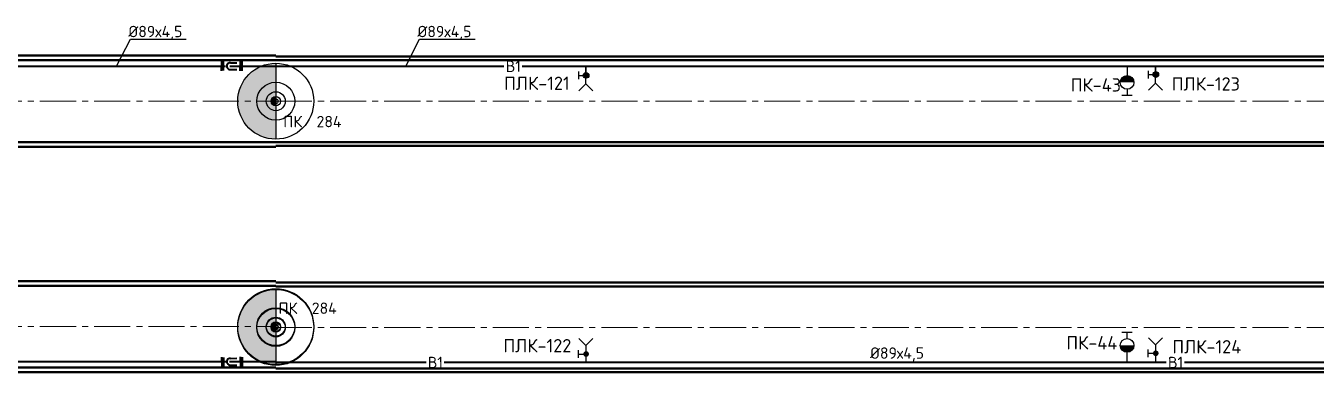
# Paper-space layout 'л2-л8' of a CAD drawing. Header units: millimetres. Extents: x 10032 to 18918, y -3051 to 627.
# Drawn here: x 13475.9 to 13815.7, y 150.7 to 241.9 of the extents above; entities that cross this region are included whole.
import ezdxf

# ---------------------------------------------------------------- set-up
doc = ezdxf.new("R2010")
doc.units = ezdxf.units.MM
doc.header["$LTSCALE"] = 0.5
doc.linetypes.add('CENTER2', pattern=[28.575, 19.05, -3.175, 3.175, -3.175])
for name, color, linetype in [('1_NADPIS', 7, 'Continuous'), ('ВК_надписи', 7, 'Continuous'), ('ВК_сети', 4, 'Continuous'), ('ГТ_ПК', 2, 'Continuous'), ('ГТ_ПК @ 0.25', 2, 'Continuous'), ('ГТ_ПК @ 0.5', 2, 'Continuous'), ('ГТ_ПК @ 1', 2, 'Continuous'), ('ГТ_ПК @ 2', 2, 'Continuous'), ('ГТ_ПК @ 4', 2, 'Continuous')]:
    doc.layers.add(name, color=color, linetype=linetype)
for name, color, linetype, lineweight in [('1_PK500', 5, 'Continuous', 35), ('А_Конструкции', 4, 'Continuous', 50), ('АР_Оси', 242, 'CENTER2', 18)]:
    doc.layers.add(name, color=color, linetype=linetype, lineweight=lineweight)
doc.styles.add('Стандарт ММП', font='isocpeur.ttf')

# ---------------------------------------------------------------- blocks, each defined once
blk = doc.blocks.new('ПК')
at = {"layer": 'ГТ_ПК'}
blk.add_hatch(color=0, dxfattribs=at).paths.add_polyline_path([(0, -2.5, 0.414214), (2.5, 0, 0.414214), (0, 2.5)])
at = {"layer": 'ГТ_ПК', "color": 0}
blk.add_line((0, -2.5), (0, 2.5), dxfattribs=at)
blk.add_circle((0, 0), 2.5, dxfattribs=at)
blk = doc.blocks.new('*U660')
at = {"layer": 'ГТ_ПК @ 0.25', "extrusion": (9.32183e-09, 7.72587e-22, 1), "xscale": 0.2500000000000061, "yscale": 0.2500000000000053, "zscale": 0.2500000000000053, "rotation": 180}
blk.add_blockref('ПК', (13541.76, 222.06, 0), dxfattribs=at)
at = {"layer": 'ГТ_ПК @ 0.5', "extrusion": (9.32183e-09, 7.72587e-22, 1), "xscale": 0.5000000000000188, "yscale": 0.5000000000000173, "zscale": 0.5000000000000173, "rotation": 180}
blk.add_blockref('ПК', (13541.76, 222.06, 0), dxfattribs=at)
at = {"layer": 'ГТ_ПК @ 1', "extrusion": (9.32183e-09, 7.72587e-22, 1), "rotation": 179.9999999999641}
blk.add_blockref('ПК', (13541.76, 222.06, 0), dxfattribs=at)
at = {"layer": 'ГТ_ПК @ 2', "extrusion": (9.32183e-09, 7.72587e-22, 1), "xscale": 2.000000000000075, "yscale": 2.000000000000069, "zscale": 2.000000000000069, "rotation": 180}
blk.add_blockref('ПК', (13541.76, 222.06, 0), dxfattribs=at)
at = {"layer": 'ГТ_ПК @ 4', "extrusion": (9.32183e-09, 7.72587e-22, 1), "xscale": 4.000000000000097, "yscale": 4.000000000000085, "zscale": 4.000000000000085, "rotation": 180}
blk.add_blockref('ПК', (13541.76, 222.06, 0), dxfattribs=at)
blk = doc.blocks.new('*U662')
at = {"layer": 'ГТ_ПК @ 0.25', "extrusion": (9.32183e-09, 7.72587e-22, 1), "xscale": 0.2500000000000061, "yscale": 0.2500000000000053, "zscale": 0.2500000000000053, "rotation": 180}
blk.add_blockref('ПК', (13541.76, 162.66, 0), dxfattribs=at)
at = {"layer": 'ГТ_ПК @ 0.5', "extrusion": (9.32183e-09, 7.72587e-22, 1), "xscale": 0.5000000000000188, "yscale": 0.5000000000000173, "zscale": 0.5000000000000173, "rotation": 180}
blk.add_blockref('ПК', (13541.76, 162.66, 0), dxfattribs=at)
at = {"layer": 'ГТ_ПК @ 1', "extrusion": (9.32183e-09, 7.72587e-22, 1), "rotation": 179.9999999999641}
blk.add_blockref('ПК', (13541.76, 162.66, 0), dxfattribs=at)
at = {"layer": 'ГТ_ПК @ 2', "extrusion": (9.32183e-09, 7.72587e-22, 1), "xscale": 2.000000000000075, "yscale": 2.000000000000069, "zscale": 2.000000000000069, "rotation": 180}
blk.add_blockref('ПК', (13541.76, 162.66, 0), dxfattribs=at)
at = {"layer": 'ГТ_ПК @ 4', "extrusion": (9.32183e-09, 7.72587e-22, 1), "xscale": 4.000000000000097, "yscale": 4.000000000000085, "zscale": 4.000000000000085, "rotation": 180}
blk.add_blockref('ПК', (13541.76, 162.66, 0), dxfattribs=at)
blk = doc.blocks.new('*U663')
at = {"layer": 'ГТ_ПК @ 0.25', "extrusion": (9.32183e-09, 7.72587e-22, 1), "xscale": 0.2500000000000061, "yscale": 0.2500000000000053, "zscale": 0.2500000000000053, "rotation": 180}
blk.add_blockref('ПК', (13541.76, 222.06, 0), dxfattribs=at)
at = {"layer": 'ГТ_ПК @ 0.5', "extrusion": (9.32183e-09, 7.72587e-22, 1), "xscale": 0.5000000000000188, "yscale": 0.5000000000000173, "zscale": 0.5000000000000173, "rotation": 180}
blk.add_blockref('ПК', (13541.76, 222.06, 0), dxfattribs=at)
at = {"layer": 'ГТ_ПК @ 1', "extrusion": (9.32183e-09, 7.72587e-22, 1), "rotation": 179.9999999999641}
blk.add_blockref('ПК', (13541.76, 222.06, 0), dxfattribs=at)
at = {"layer": 'ГТ_ПК @ 2', "extrusion": (9.32183e-09, 7.72587e-22, 1), "xscale": 2.000000000000075, "yscale": 2.000000000000069, "zscale": 2.000000000000069, "rotation": 180}
blk.add_blockref('ПК', (13541.76, 222.06, 0), dxfattribs=at)
at = {"layer": 'ГТ_ПК @ 4', "extrusion": (9.32183e-09, 7.72587e-22, 1), "xscale": 4.000000000000097, "yscale": 4.000000000000085, "zscale": 4.000000000000085, "rotation": 180}
blk.add_blockref('ПК', (13541.76, 222.06, 0), dxfattribs=at)
blk = doc.blocks.new('*U666')
at = {"layer": 'ГТ_ПК @ 0.25', "extrusion": (9.32183e-09, 7.72587e-22, 1), "xscale": 0.2500000000000061, "yscale": 0.2500000000000053, "zscale": 0.2500000000000053, "rotation": 180}
blk.add_blockref('ПК', (13541.76, 162.46, 0), dxfattribs=at)
at = {"layer": 'ГТ_ПК @ 0.5', "extrusion": (9.32183e-09, 7.72587e-22, 1), "xscale": 0.5000000000000188, "yscale": 0.5000000000000173, "zscale": 0.5000000000000173, "rotation": 180}
blk.add_blockref('ПК', (13541.76, 162.46, 0), dxfattribs=at)
at = {"layer": 'ГТ_ПК @ 1', "extrusion": (9.32183e-09, 7.72587e-22, 1), "rotation": 179.9999999999641}
blk.add_blockref('ПК', (13541.76, 162.46, 0), dxfattribs=at)
at = {"layer": 'ГТ_ПК @ 2', "extrusion": (9.32183e-09, 7.72587e-22, 1), "xscale": 2.000000000000075, "yscale": 2.000000000000069, "zscale": 2.000000000000069, "rotation": 180}
blk.add_blockref('ПК', (13541.76, 162.46, 0), dxfattribs=at)
at = {"layer": 'ГТ_ПК @ 4', "extrusion": (9.32183e-09, 7.72587e-22, 1), "xscale": 4.000000000000097, "yscale": 4.000000000000085, "zscale": 4.000000000000085, "rotation": 180}
blk.add_blockref('ПК', (13541.76, 162.46, 0), dxfattribs=at)

psp = doc.layouts.new('л2-л8')

# ---------------------------------------------------------------- hatches: boundary and pattern name
at = {"layer": 'ВК_сети', "ltscale": 0.5}
h = psp.add_hatch(color=5, dxfattribs=at)
h.paths.add_polyline_path([(13624.2208, 228.8701, 0.41421356), (13623.4708, 229.6201), (13623.4708, 228.8701)])
h.paths.add_polyline_path([(13624.2208, 228.8701), (13623.4708, 228.8701), (13623.4708, 228.1201, 0.41421356)])
h.paths.add_polyline_path([(13623.4708, 228.8701), (13623.4708, 229.6201, 0.58408052), (13622.829, 228.4821)])
h.paths.add_polyline_path([(13623.4708, 228.1201), (13623.4708, 228.8701), (13622.829, 228.4821, 0.26256208)])
h = psp.add_hatch(color=1, dxfattribs=at)
h.paths.add_polyline_path([(13764.1084, 227.0124), (13767.7084, 227.0124, 0.09159777), (13767.5896, 227.6556), (13764.2273, 227.6556, 0.09159777)])
h.paths.add_polyline_path([(13764.2273, 227.6556), (13767.5896, 227.6556, 0.68812614)])
h = psp.add_hatch(color=1, dxfattribs=at)
h.paths.add_polyline_path([(13764.1084, 227.0124), (13767.7084, 227.0124, 0.09159777), (13767.5896, 227.6556), (13764.2273, 227.6556, 0.09159777)])
h.paths.add_polyline_path([(13764.2273, 227.6556), (13767.5896, 227.6556, 0.68812614)])
h = psp.add_hatch(color=5, dxfattribs=at)
h.paths.add_polyline_path([(13774.2201, 229.0713, 0.41421356), (13773.4701, 229.8213), (13773.4701, 229.0713)])
h.paths.add_polyline_path([(13774.2201, 229.0713), (13773.4701, 229.0713), (13773.4701, 228.3213, 0.41421356)])
h.paths.add_polyline_path([(13773.4701, 229.0713), (13773.4701, 229.8213, 0.58408052), (13772.8282, 228.6833)])
h.paths.add_polyline_path([(13773.4701, 228.3213), (13773.4701, 229.0713), (13772.8282, 228.6833, 0.26256208)])
h = psp.add_hatch(color=1, dxfattribs=at)
h.paths.add_polyline_path([(13764.1084, 157.7071), (13767.7084, 157.7071, -0.09159777), (13767.5896, 157.0639), (13764.2273, 157.0639, -0.09159777)])
h.paths.add_polyline_path([(13764.2273, 157.0639), (13767.5896, 157.0639, -0.68812614)])
h = psp.add_hatch(color=1, dxfattribs=at)
h.paths.add_polyline_path([(13764.1084, 157.7071), (13767.7084, 157.7071, -0.09159777), (13767.5896, 157.0639), (13764.2273, 157.0639, -0.09159777)])
h.paths.add_polyline_path([(13764.2273, 157.0639), (13767.5896, 157.0639, -0.68812614)])
h = psp.add_hatch(color=5, dxfattribs=at)
h.paths.add_polyline_path([(13774.2201, 155.6481, -0.41421356), (13773.4701, 154.8981), (13773.4701, 155.6481)])
h.paths.add_polyline_path([(13774.2201, 155.6481), (13773.4701, 155.6481), (13773.4701, 156.3981, -0.41421356)])
h.paths.add_polyline_path([(13773.4701, 155.6481), (13773.4701, 154.8981, -0.58408052), (13772.8282, 156.0361)])
h.paths.add_polyline_path([(13773.4701, 156.3981), (13773.4701, 155.6481), (13772.8282, 156.0361, -0.26256208)])
h = psp.add_hatch(color=5, dxfattribs=at)
h.paths.add_polyline_path([(13624.2208, 155.4468, -0.41421356), (13623.4708, 154.6968), (13623.4708, 155.4468)])
h.paths.add_polyline_path([(13624.2208, 155.4468), (13623.4708, 155.4468), (13623.4708, 156.1968, -0.41421356)])
h.paths.add_polyline_path([(13623.4708, 155.4468), (13623.4708, 154.6968, -0.58408052), (13622.829, 155.8348)])
h.paths.add_polyline_path([(13623.4708, 156.1968), (13623.4708, 155.4468), (13622.829, 155.8348, -0.26256208)])

# ---------------------------------------------------------------- linework, layer by layer
at = {"layer": 'А_Конструкции'}
for p, q in [((13541.7584, 234.0597), (12752.5449, 234.0597)), ((13541.7584, 232.8597), (12752.5449, 232.8597)), ((13541.7584, 233.8597), (14870.8341, 233.8597)), ((13541.7584, 232.8597), (14870.8341, 232.8597)), ((13541.7584, 211.2597), (12752.5449, 211.2597)), ((13541.7584, 211.2597), (14870.8341, 211.2597)), ((13541.7584, 210.0597), (12752.5449, 210.0597)), ((13541.7584, 210.2597), (14870.8341, 210.2597)), ((13541.7584, 174.6597), (12752.5449, 174.6597)), ((13541.7584, 173.4597), (12752.5449, 173.4597)), ((13541.7584, 174.2597), (14870.8341, 174.2597)), ((13541.7584, 173.2597), (14870.8341, 173.2597)), ((13541.7584, 151.8597), (12752.5449, 151.8597)), ((13541.7584, 150.6597), (12752.5449, 150.6597)), ((13541.7584, 151.6597), (14870.8341, 151.6597)), ((13541.7584, 150.6597), (14870.8341, 150.6597))]:
    psp.add_line(p, q, dxfattribs=at)
at = {"layer": 'АР_Оси', "color": 7}
for p, q in [((12750.9884, 222.0597), (13541.7584, 222.0597)), ((13541.7584, 222.0597), (14869.2776, 222.0597)), ((12750.9884, 162.6597), (13541.7584, 162.6597)), ((13541.7584, 162.4597), (14869.2776, 162.4597))]:
    psp.add_line(p, q, dxfattribs=at)
at = {"layer": 'ВК_надписи'}
for p, q in [((13499.8529, 231.2512, 0), (13503.5127, 238.4489, 0)), ((13503.5127, 238.4489, 0), (13518.1521, 238.4489, 0)), ((13575.9671, 231.2513, 0), (13579.6269, 238.449, 0)), ((13579.6269, 238.449, 0), (13594.2663, 238.449, 0))]:
    psp.add_line(p, q, dxfattribs=at)
at = {"layer": 'ВК_сети', "color": 5, "lineweight": 40, "ltscale": 0.5}
for p, q in [((13527.5036, 230.0938, 0), (13527.534, 232.5763)), ((13527.9999, 230.1538, 0), (13528.0304, 232.6363)), ((13529.8451, 232.2041), (13531.5159, 232.1836)), ((13532.4031, 230.0337, 0), (13532.4336, 232.5162)), ((13532.8995, 230.0938, 0), (13532.9299, 232.5763)), ((13529.8231, 230.4092, 0), (13531.4939, 230.3887, 0)), ((13527.5036, 154.6256, 0), (13527.534, 152.1431)), ((13527.9999, 154.5655, 0), (13528.0304, 152.083)), ((13529.8231, 154.3101, 0), (13531.4939, 154.3306, 0)), ((13532.4031, 154.6856, 0), (13532.4336, 152.2031)), ((13532.8995, 154.6256, 0), (13532.9299, 152.1431)), ((13529.8451, 152.5153), (13531.5159, 152.5357))]:
    psp.add_line(p, q, dxfattribs=at)
at = {"layer": 'ВК_сети', "color": 1, "lineweight": 30, "ltscale": 0.5, "extrusion": (-3.27269e-07, 1.1423e-06, 1)}
for p, q in [((13623.4092, 231.05, 0), (13623.4092, 228.0951, 0)), ((13773.4084, 231.2512, 0), (13773.4084, 228.2963, 0))]:
    psp.add_line(p, q, dxfattribs=at)
at = {"layer": 'ВК_сети', "color": 5, "ltscale": 0.5}
for p, q in [((13623.4092, 226.6113, 0), (13623.4092, 231.05, 0)), ((13773.4084, 226.8125, 0), (13773.4084, 231.2512, 0)), ((13621.4412, 229.9017, 0), (13621.4412, 227.8399, 0)), ((13621.4412, 228.8708, 0), (13623.4708, 228.8708, 0)), ((13771.4405, 230.1029, 0), (13771.4405, 228.0411, 0)), ((13771.4405, 229.072, 0), (13773.4701, 229.072, 0)), ((13623.4092, 226.6113, 0), (13621.585, 224.7871, 0)), ((13623.4092, 226.6113, 0), (13625.2334, 224.7871, 0)), ((13773.4084, 226.8125, 0), (13771.5842, 224.9883, 0)), ((13773.4084, 226.8125, 0), (13775.2326, 224.9883, 0)), ((13773.4084, 157.9068, 0), (13771.5842, 159.731, 0)), ((13773.4084, 157.9068, 0), (13775.2326, 159.731, 0)), ((13621.4412, 154.4152, 0), (13621.4412, 156.477, 0)), ((13623.4092, 157.7056, 0), (13621.585, 159.5298, 0)), ((13623.4092, 157.7056, 0), (13625.2334, 159.5298, 0)), ((13623.4092, 157.7056, 0), (13623.4092, 153.2669, 0)), ((13771.4405, 154.6164, 0), (13771.4405, 156.6782, 0)), ((13773.4084, 157.9068, 0), (13773.4084, 153.4681, 0)), ((13621.4412, 155.4461, 0), (13623.4708, 155.4461, 0)), ((13771.4405, 155.6473, 0), (13773.4701, 155.6473, 0))]:
    psp.add_line(p, q, dxfattribs=at)
at = {"layer": 'ВК_сети', "color": 1, "ltscale": 0.5}
for p, q in [((13765.9084, 231.2513, 0), (13765.9084, 228.8124, 0)), ((13765.9084, 231.2513, 0), (13765.9084, 228.8124, 0)), ((13765.9084, 225.2124, 0), (13765.9084, 223.5595, 0)), ((13765.9084, 225.2124, 0), (13765.9084, 223.5595, 0)), ((13767.2503, 223.5595, 0), (13764.5665, 223.5595, 0)), ((13767.2503, 161.16, 0), (13764.5665, 161.16, 0)), ((13767.2503, 161.16, 0), (13764.5665, 161.16, 0)), ((13765.9084, 159.5071, 0), (13765.9084, 161.16, 0)), ((13765.9084, 159.5071, 0), (13765.9084, 161.16, 0)), ((13765.9084, 153.4682, 0), (13765.9084, 155.9071, 0)), ((13765.9084, 153.4682, 0), (13765.9084, 155.9071, 0))]:
    psp.add_line(p, q, dxfattribs=at)
at = {"layer": 'ВК_сети', "color": 1, "lineweight": 30, "ltscale": 0.5}
for p, q in [((13765.9084, 228.2899, -0.0001), (13765.3911, 228.286, -0.0001)), ((13765.9084, 228.2899, -0.0001), (13765.3911, 228.286, -0.0001)), ((13765.9055, 228.6919, -0.0001), (13765.9084, 228.2899, -0.0001)), ((13765.9055, 228.6919, -0.0001), (13765.9084, 228.2899, -0.0001)), ((13765.9084, 228.2899, -0.0001), (13766.4258, 228.2937, -0.0001)), ((13765.9084, 228.2899, -0.0001), (13766.4258, 228.2937, -0.0001)), ((13765.9084, 156.4296, -0.0001), (13765.3911, 156.4334, -0.0001)), ((13765.9084, 156.4296, -0.0001), (13765.3911, 156.4334, -0.0001)), ((13765.9055, 156.0276, -0.0001), (13765.9084, 156.4296, -0.0001)), ((13765.9055, 156.0276, -0.0001), (13765.9084, 156.4296, -0.0001)), ((13765.9084, 156.4296, -0.0001), (13766.4258, 156.4258, -0.0001)), ((13765.9084, 156.4296, -0.0001), (13766.4258, 156.4258, -0.0001))]:
    psp.add_line(p, q, dxfattribs=at)
at = {"layer": 'ВК_сети', "color": 2, "lineweight": 40, "ltscale": 0.5, "elevation": 0}
for points in [[(13443.976, 231.2512), (13528.5047, 231.2512)], [(13529.6702, 231.2512), (13541.7584, 231.2512)], [(13541.7584, 231.2513), (13601.8472, 231.2513)], [(13606.6474, 231.2513), (13731.4166, 231.2513)], [(13731.4166, 231.2513), (14089.1488, 231.2513)], [(13439.196, 153.4681), (13528.6147, 153.4681)], [(13529.6125, 153.4681), (13541.7584, 153.4681)], [(13541.7584, 153.2681), (13581.3249, 153.2681)], [(13586.1251, 153.2681), (13776.2255, 153.2681)], [(13781.0257, 153.2681), (13881.1414, 153.2681)]]:
    psp.add_lwpolyline(points, dxfattribs=at)
at = {"layer": 'ВК_сети', "color": 5, "ltscale": 0.5}
for centre in [(13623.4708, 228.8701, 0), (13773.4701, 229.0713, 0)]:
    psp.add_circle(centre, 0.75, dxfattribs=at)
at = {"layer": 'ВК_сети', "color": 1, "ltscale": 0.5}
for centre in [(13765.9084, 227.0124, 0), (13765.9084, 227.0124, 0), (13765.9084, 157.7071, 0), (13765.9084, 157.7071, 0)]:
    psp.add_circle(centre, 1.8, dxfattribs=at)
at = {"layer": 'ВК_сети', "color": 5, "lineweight": 40, "ltscale": 0.5}
for centre, start, end in [((13529.7672, 231.3075), 85.038167, 273.557419), ((13529.7672, 153.4119, 0), 86.442581, 274.961833)]:
    psp.add_arc(centre, 0.9, start, end, dxfattribs=at)

# ---------------------------------------------------------------- block references
at = {"layer": 'ГТ_ПК', "color": 6, "linetype": 'Continuous', "lineweight": 120}
for name in ['*U660', '*U663', '*U662', '*U666']:
    psp.add_blockref(name, (0, 0), dxfattribs=at)

# ---------------------------------------------------------------- texts
at = {"layer": '1_NADPIS', "linetype": 'Continuous', "style": 'Стандарт ММП'}
for s, p in [('ПЛК-121', (13601.8731, 225.0315, 0)), ('ПЛК-123', (13777.6721, 224.8664, 0)), ('ПЛК-122', (13601.6967, 155.8984, 0)), ('ПЛК-124', (13777.8339, 155.6186, 0))]:
    psp.add_text(s, height=3.5, rotation=360, dxfattribs=at).set_placement(p)
at = {"layer": '1_NADPIS', "color": 1, "linetype": 'Continuous', "style": 'Стандарт ММП'}
for s, p in [('ПК-43', (13751.0788, 224.6009, 0)), ('ПК-44', (13749.9157, 156.6722, 0))]:
    psp.add_text(s, height=3.5, rotation=360, dxfattribs=at).set_placement(p)
at = {"layer": '1_PK500', "style": 'Стандарт ММП'}
for p in [(13602.3121, 229.7334), (13581.7903, 151.7051), (13776.6909, 151.7051)]:
    psp.add_text('В1', height=3, rotation=0.560426, dxfattribs=at).set_placement(p)
at = {"layer": 'ВК_надписи', "lineweight": 30, "ltscale": 0.5, "style": 'Стандарт ММП'}
for p in [(13502.9518, 238.9201, 0), (13579.066, 238.9201, 0), (13698.2387, 154.2054, 0)]:
    psp.add_text('%%C89х4,5', height=3, dxfattribs=at).set_placement(p)
at = {"layer": 'ВК_надписи', "char_height": 3, "attachment_point": 8, "style": 'Стандарт ММП'}
for insert in [(13551.3964, 215.1855), (13550.139, 166.0145)]:
    psp.add_mtext('ПК  284', dxfattribs=dict(at, insert=insert))

doc.saveas('drawing.dxf')
